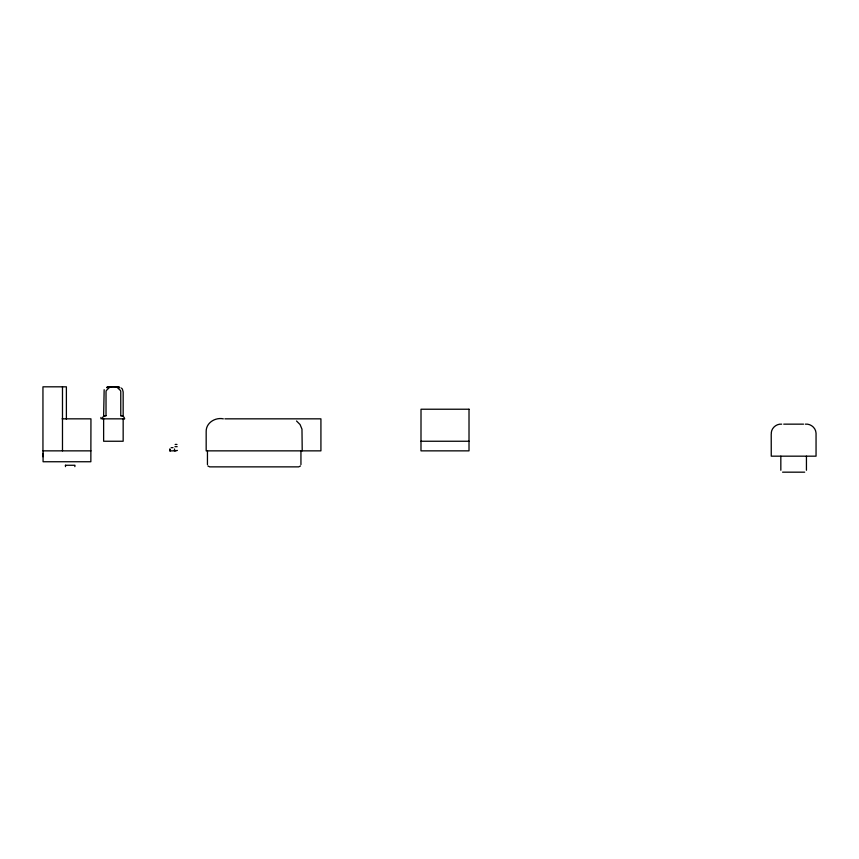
<?xml version="1.0" encoding="UTF-8"?>
<svg xmlns="http://www.w3.org/2000/svg" width="859" height="859" viewBox="0 0 859 859"><rect width="100%" height="100%" fill="white"/><g stroke="black" fill="none" stroke-linecap="round" stroke-linejoin="round"><path stroke-width="1.29" d="M771.264 432.925C771.586 427.771 776.568 423.67 781.679 424.153M104.154 389.675L103.628 415.638L106.022 415.638L106.022 391.94A3.962 3.962 0 0 1 106.258 390.609L109.404 387.506A8.472 8.472 0 0 1 112.346 386.829A30.978 30.978 0 0 1 114.322 386.829A8.773 8.773 0 0 1 117.318 387.495L120.528 390.609A3.898 3.898 0 0 1 120.765 391.94L120.765 415.638L123.159 415.638L123.159 391.94L122.472 389.374M100.911 417.42L101.018 418.838M300.478 465.986L298.696 466.867L209.693 466.867L207.91 465.986M107.847 387.119L106.838 387.731L109.19 386.915M108.073 386.99L108.631 386.979M107.536 387.022L106.967 387.226L108.105 386.861M107.579 386.99L108.202 386.861M804.69 472.171L782.581 472.171M109.727 386.818L116.717 386.818M117.082 386.818L119.906 387.71L118.821 387.205M62.095 418.838L90.947 418.838L90.85 461.745L43.079 461.745L43.079 450.857M102.307 418.838L124.48 418.838M223.34 418.838C215.244 417.13 205.892 422.843 206.171 431.647L206.171 450.857L320.922 450.857L320.922 418.838L224.875 418.838M783.73 424.153L803.541 424.153M805.334 424.153C810.52 423.573 815.685 427.664 816.018 432.925M420.985 441.247L469.014 441.247M175.161 444.447L176.997 444.447M174.946 446.691L175.687 446.691M176.503 446.691L177.179 446.691M171.145 447.657L173.035 447.657M174.935 450.427L175.827 450.857M90.947 450.857L42.95 450.857L42.95 386.818L66.39 386.818L66.39 419.332M170.028 450.857L174.152 450.857M174.935 450.857L177.416 450.427M65.37 465.267L74.958 465.267L74.84 466.641M117.232 386.818L118.435 386.99M118.134 386.915L119.347 387.28M296.527 420.996L300.059 424.529L301.971 429.146L302.218 450.857M121.409 388.085L122.096 388.816M816.05 433.763L816.05 456.172L771.253 456.172L771.221 433.763M806.44 456.172L806.44 470.26M780.831 456.172L780.831 470.26M300.94 450.857L300.94 464.622M207.448 450.857L207.448 464.622M174.495 448.999L174.495 450.857M170.329 449.257L170.329 450.857M169.685 448.999L169.685 450.857M123.159 418.838L123.159 441.247L103.628 441.247L103.628 418.838M65.488 465.267L65.488 466.641M62.482 386.818L62.482 450.857M42.95 453.337L42.95 456.73M120.775 415.81A3.533 3.533 0 0 1 124.652 418.805M102.146 418.816A3.5 3.5 0 0 1 105.979 415.799M468.982 409.228L421.017 409.228L420.985 450.857L469.014 450.857L469.014 409.228"/></g></svg>
